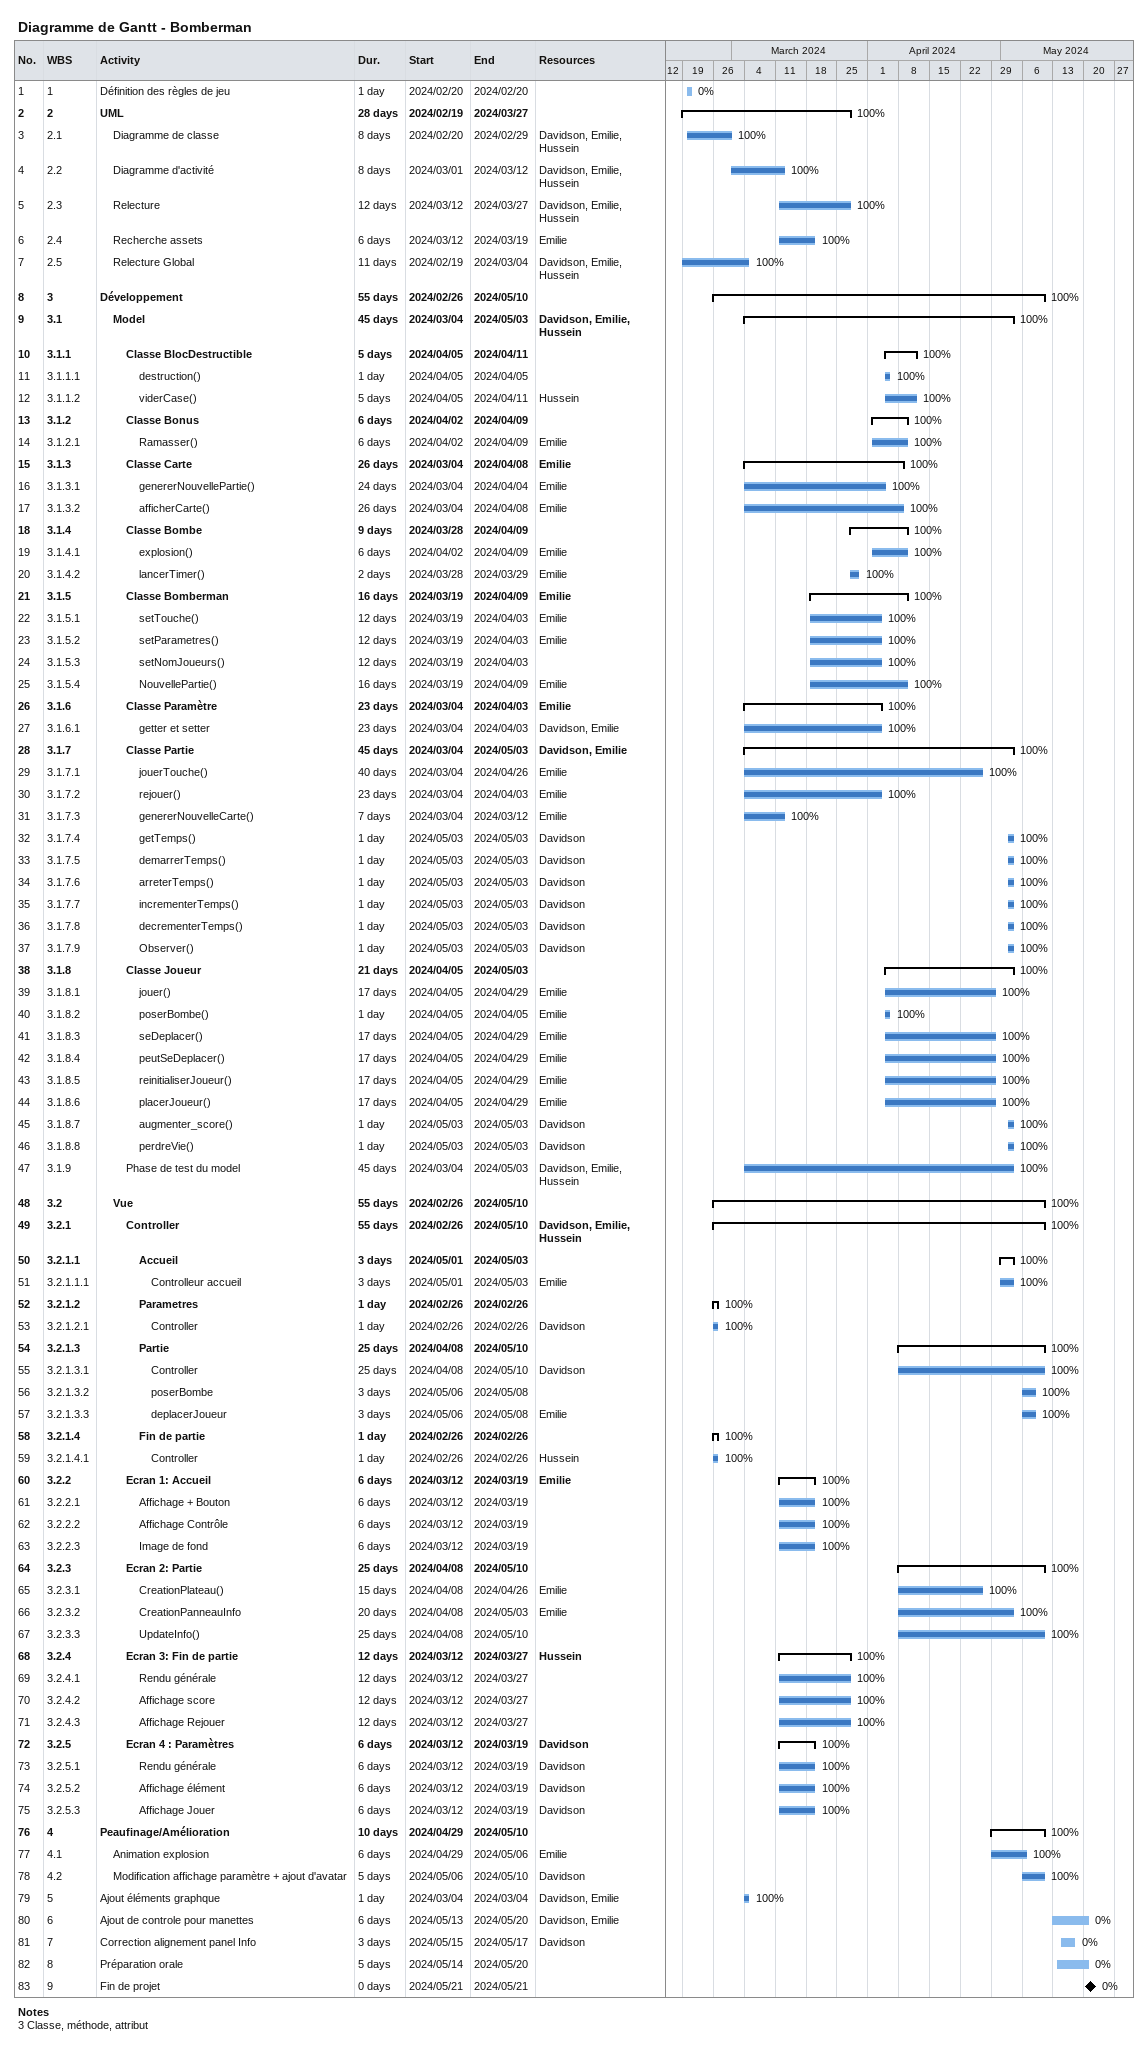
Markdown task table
Diagramme de Gantt - Bomberman

| ID | WBS | Task | Duration | Start | Finish | Resources | % complete |
|---|---|---|---|---|---|---|---|
| 1 | 1 | Définition des règles de jeu | 1d | 2024-02-20 | 2024-02-20 |  | 0 |
| 2 | 2 | **UML** | 28d | 2024-02-19 | 2024-03-27 |  | 100 |
| 3 | 2.1 | Diagramme de classe | 8d | 2024-02-20 | 2024-02-29 | Davidson, Emilie, Hussein | 100 |
| 4 | 2.2 | Diagramme d'activité | 8d | 2024-03-01 | 2024-03-12 | Davidson, Emilie, Hussein | 100 |
| 5 | 2.3 | Relecture | 12d | 2024-03-12 | 2024-03-27 | Davidson, Emilie, Hussein | 100 |
| 6 | 2.4 | Recherche assets | 6d | 2024-03-12 | 2024-03-19 | Emilie | 100 |
| 7 | 2.5 | Relecture Global | 11d | 2024-02-19 | 2024-03-04 | Davidson, Emilie, Hussein | 100 |
| 8 | 3 | **Développement** | 55d | 2024-02-26 | 2024-05-10 |  | 100 |
| 9 | 3.1 | **Model** | 45d | 2024-03-04 | 2024-05-03 | Davidson, Emilie, Hussein | 100 |
| 10 | 3.1.1 | **Classe BlocDestructible** | 5d | 2024-04-05 | 2024-04-11 |  | 100 |
| 11 | 3.1.1.1 | destruction() | 1d | 2024-04-05 | 2024-04-05 |  | 100 |
| 12 | 3.1.1.2 | viderCase() | 5d | 2024-04-05 | 2024-04-11 | Hussein | 100 |
| 13 | 3.1.2 | **Classe Bonus** | 6d | 2024-04-02 | 2024-04-09 |  | 100 |
| 14 | 3.1.2.1 | Ramasser() | 6d | 2024-04-02 | 2024-04-09 | Emilie | 100 |
| 15 | 3.1.3 | **Classe Carte** | 26d | 2024-03-04 | 2024-04-08 | Emilie | 100 |
| 16 | 3.1.3.1 | genererNouvellePartie() | 24d | 2024-03-04 | 2024-04-04 | Emilie | 100 |
| 17 | 3.1.3.2 | afficherCarte() | 26d | 2024-03-04 | 2024-04-08 | Emilie | 100 |
| 18 | 3.1.4 | **Classe Bombe** | 9d | 2024-03-28 | 2024-04-09 |  | 100 |
| 19 | 3.1.4.1 | explosion() | 6d | 2024-04-02 | 2024-04-09 | Emilie | 100 |
| 20 | 3.1.4.2 | lancerTimer() | 2d | 2024-03-28 | 2024-03-29 | Emilie | 100 |
| 21 | 3.1.5 | **Classe Bomberman** | 16d | 2024-03-19 | 2024-04-09 | Emilie | 100 |
| 22 | 3.1.5.1 | setTouche() | 12d | 2024-03-19 | 2024-04-03 | Emilie | 100 |
| 23 | 3.1.5.2 | setParametres() | 12d | 2024-03-19 | 2024-04-03 | Emilie | 100 |
| 24 | 3.1.5.3 | setNomJoueurs() | 12d | 2024-03-19 | 2024-04-03 |  | 100 |
| 25 | 3.1.5.4 | NouvellePartie() | 16d | 2024-03-19 | 2024-04-09 | Emilie | 100 |
| 26 | 3.1.6 | **Classe Paramètre** | 23d | 2024-03-04 | 2024-04-03 | Emilie | 100 |
| 27 | 3.1.6.1 | getter et setter | 23d | 2024-03-04 | 2024-04-03 | Davidson, Emilie | 100 |
| 28 | 3.1.7 | **Classe Partie** | 45d | 2024-03-04 | 2024-05-03 | Davidson, Emilie | 100 |
| 29 | 3.1.7.1 | jouerTouche() | 40d | 2024-03-04 | 2024-04-26 | Emilie | 100 |
| 30 | 3.1.7.2 | rejouer() | 23d | 2024-03-04 | 2024-04-03 | Emilie | 100 |
| 31 | 3.1.7.3 | genererNouvelleCarte() | 7d | 2024-03-04 | 2024-03-12 | Emilie | 100 |
| 32 | 3.1.7.4 | getTemps() | 1d | 2024-05-03 | 2024-05-03 | Davidson | 100 |
| 33 | 3.1.7.5 | demarrerTemps() | 1d | 2024-05-03 | 2024-05-03 | Davidson | 100 |
| 34 | 3.1.7.6 | arreterTemps() | 1d | 2024-05-03 | 2024-05-03 | Davidson | 100 |
| 35 | 3.1.7.7 | incrementerTemps() | 1d | 2024-05-03 | 2024-05-03 | Davidson | 100 |
| 36 | 3.1.7.8 | decrementerTemps() | 1d | 2024-05-03 | 2024-05-03 | Davidson | 100 |
| 37 | 3.1.7.9 | Observer() | 1d | 2024-05-03 | 2024-05-03 | Davidson | 100 |
| 38 | 3.1.8 | **Classe Joueur** | 21d | 2024-04-05 | 2024-05-03 |  | 100 |
| 39 | 3.1.8.1 | jouer() | 17d | 2024-04-05 | 2024-04-29 | Emilie | 100 |
| 40 | 3.1.8.2 | poserBombe() | 1d | 2024-04-05 | 2024-04-05 | Emilie | 100 |
| 41 | 3.1.8.3 | seDeplacer() | 17d | 2024-04-05 | 2024-04-29 | Emilie | 100 |
| 42 | 3.1.8.4 | peutSeDeplacer() | 17d | 2024-04-05 | 2024-04-29 | Emilie | 100 |
| 43 | 3.1.8.5 | reinitialiserJoueur() | 17d | 2024-04-05 | 2024-04-29 | Emilie | 100 |
| 44 | 3.1.8.6 | placerJoueur() | 17d | 2024-04-05 | 2024-04-29 | Emilie | 100 |
| 45 | 3.1.8.7 | augmenter_score() | 1d | 2024-05-03 | 2024-05-03 | Davidson | 100 |
| 46 | 3.1.8.8 | perdreVie() | 1d | 2024-05-03 | 2024-05-03 | Davidson | 100 |
| 47 | 3.1.9 | Phase de test du model | 45d | 2024-03-04 | 2024-05-03 | Davidson, Emilie, Hussein | 100 |
| 48 | 3.2 | **Vue** | 55d | 2024-02-26 | 2024-05-10 |  | 100 |
| 49 | 3.2.1 | **Controller** | 55d | 2024-02-26 | 2024-05-10 | Davidson, Emilie, Hussein | 100 |
| 50 | 3.2.1.1 | **Accueil** | 3d | 2024-05-01 | 2024-05-03 |  | 100 |
| 51 | 3.2.1.1.1 | Controlleur accueil | 3d | 2024-05-01 | 2024-05-03 | Emilie | 100 |
| 52 | 3.2.1.2 | **Parametres** | 1d | 2024-02-26 | 2024-02-26 |  | 100 |
| 53 | 3.2.1.2.1 | Controller | 1d | 2024-02-26 | 2024-02-26 | Davidson | 100 |
| 54 | 3.2.1.3 | **Partie** | 25d | 2024-04-08 | 2024-05-10 |  | 100 |
| 55 | 3.2.1.3.1 | Controller | 25d | 2024-04-08 | 2024-05-10 | Davidson | 100 |
| 56 | 3.2.1.3.2 | poserBombe | 3d | 2024-05-06 | 2024-05-08 |  | 100 |
| 57 | 3.2.1.3.3 | deplacerJoueur | 3d | 2024-05-06 | 2024-05-08 | Emilie | 100 |
| 58 | 3.2.1.4 | **Fin de partie** | 1d | 2024-02-26 | 2024-02-26 |  | 100 |
| 59 | 3.2.1.4.1 | Controller | 1d | 2024-02-26 | 2024-02-26 | Hussein | 100 |
| 60 | 3.2.2 | **Ecran 1: Accueil** | 6d | 2024-03-12 | 2024-03-19 | Emilie | 100 |
| 61 | 3.2.2.1 | Affichage + Bouton | 6d | 2024-03-12 | 2024-03-19 |  | 100 |
| 62 | 3.2.2.2 | Affichage Contrôle | 6d | 2024-03-12 | 2024-03-19 |  | 100 |
| 63 | 3.2.2.3 | Image de fond | 6d | 2024-03-12 | 2024-03-19 |  | 100 |
| 64 | 3.2.3 | **Ecran 2: Partie** | 25d | 2024-04-08 | 2024-05-10 |  | 100 |
| 65 | 3.2.3.1 | CreationPlateau() | 15d | 2024-04-08 | 2024-04-26 | Emilie | 100 |
| 66 | 3.2.3.2 | CreationPanneauInfo | 20d | 2024-04-08 | 2024-05-03 | Emilie | 100 |
| 67 | 3.2.3.3 | UpdateInfo() | 25d | 2024-04-08 | 2024-05-10 |  | 100 |
| 68 | 3.2.4 | **Ecran 3: Fin de partie** | 12d | 2024-03-12 | 2024-03-27 | Hussein | 100 |
| 69 | 3.2.4.1 | Rendu générale | 12d | 2024-03-12 | 2024-03-27 |  | 100 |
| 70 | 3.2.4.2 | Affichage score | 12d | 2024-03-12 | 2024-03-27 |  | 100 |
| 71 | 3.2.4.3 | Affichage Rejouer | 12d | 2024-03-12 | 2024-03-27 |  | 100 |
| 72 | 3.2.5 | **Ecran 4 : Paramètres** | 6d | 2024-03-12 | 2024-03-19 | Davidson | 100 |
| 73 | 3.2.5.1 | Rendu générale | 6d | 2024-03-12 | 2024-03-19 | Davidson | 100 |
| 74 | 3.2.5.2 | Affichage élément | 6d | 2024-03-12 | 2024-03-19 | Davidson | 100 |
| 75 | 3.2.5.3 | Affichage Jouer | 6d | 2024-03-12 | 2024-03-19 | Davidson | 100 |
| 76 | 4 | **Peaufinage/Amélioration** | 10d | 2024-04-29 | 2024-05-10 |  | 100 |
| 77 | 4.1 | Animation explosion | 6d | 2024-04-29 | 2024-05-06 | Emilie | 100 |
| 78 | 4.2 | Modification affichage paramètre + ajout d'avatar | 5d | 2024-05-06 | 2024-05-10 | Davidson | 100 |
| 79 | 5 | Ajout éléments graphque | 1d | 2024-03-04 | 2024-03-04 | Davidson, Emilie | 100 |
| 80 | 6 | Ajout de controle pour manettes | 6d | 2024-05-13 | 2024-05-20 | Davidson, Emilie | 0 |
| 81 | 7 | Correction alignement panel Info | 3d | 2024-05-15 | 2024-05-17 | Davidson | 0 |
| 82 | 8 | Préparation orale | 5d | 2024-05-14 | 2024-05-20 |  | 0 |
| 83 | 9 | Fin de projet | 0d | 2024-05-21 | 2024-05-21 |  | 0 |

Notes
- 3: Classe, méthode, attribut
